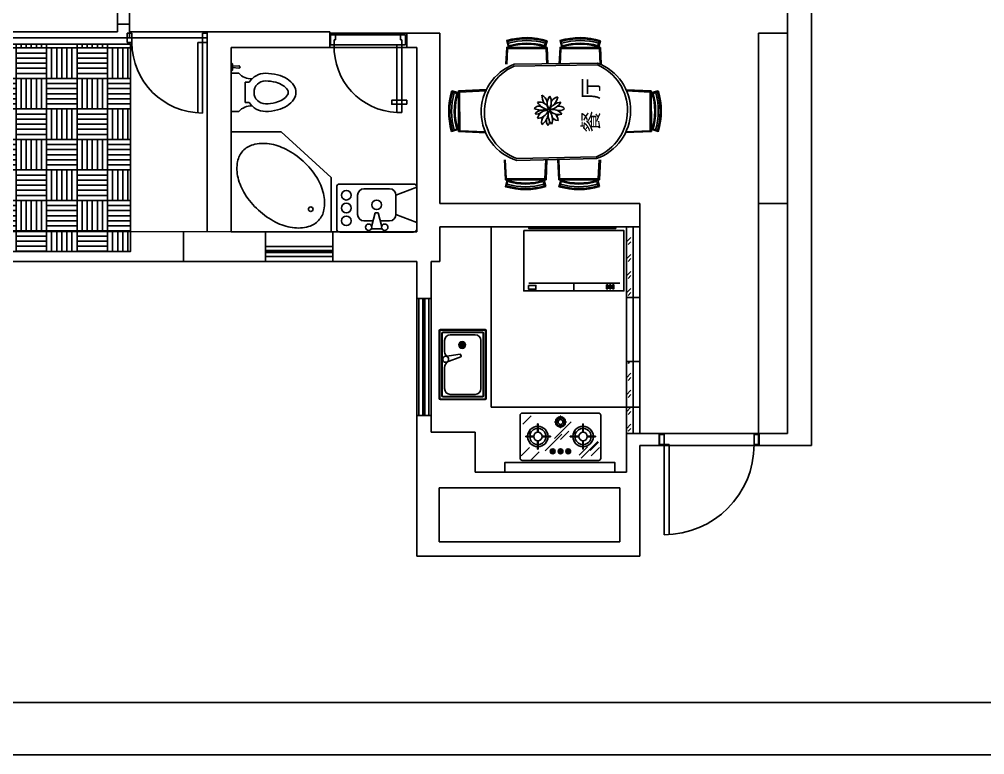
# Model space of a CAD drawing. Header units: millimetres. Extents: x -1666 to 220555, y -7114 to 28673.
# Drawn here: x 31425 to 41074, y -4928 to 2420 of the extents above; entities that cross this region are included whole.
import ezdxf

# ---------------------------------------------------------------- set-up
doc = ezdxf.new("R2010")
doc.units = ezdxf.units.MM
doc.header["$LTSCALE"] = 80
for name, color, linetype in [('0-FRAME', 7, 'Continuous'), ('DOOR', 1, 'Continuous'), ('F', 2, 'Continuous'), ('J', 2, 'Continuous'), ('O', 4, 'Continuous'), ('XX', 9, 'Continuous'), ('ZHU', 2, 'Continuous')]:
    doc.layers.add(name, color=color, linetype=linetype)
doc.styles.add('ATT', font='TXT')
doc.styles.get("Standard").update_dxf_attribs({"font": 'arial.ttf'})

# ---------------------------------------------------------------- blocks, each defined once
blk = doc.blocks.new('DR750')
at = {"layer": 'DOOR'}
for p, q in [((50, 0), (50, 750)), ((100, 0), (100, 750)), ((0, -100), (0, 0)), ((50, 0), (0, 0)), ((50, -100), (50, 0)), ((50, 0), (100, 0)), ((850, 0), (800, 0)), ((800, -100), (800, 0)), ((850, -100), (850, 0)), ((0, -100), (50, -100)), ((800, -100), (850, -100))]:
    blk.add_line(p, q, dxfattribs=at)
blk.add_arc((50, 0), 750, 0, 90, dxfattribs=at)
blk = doc.blocks.new('SH16')
at = {"color": 5, "ltscale": 120}
blk.add_circle((-19, 29), 32.7, dxfattribs=at)
for centre, radius, start, end in [((179, 412), 378, 177.5616, 211.0405), ((-345, 169), 298, 15.927, 60.631), ((-19, 29), 270, 122.6989, 129.5764), ((-19, 29), 270, 96.0899, 101.6928), ((-19, 29), 234, 99.2208, 100.2165), ((228, 212), 288, 138.796, 211.5858), ((-274, 249), 322, 324.2668, 28.2653), ((-19, 29), 270, 72.0847, 76.1293), ((288, 101), 291, 103.4987, 145.7093), ((-223, 481), 452, 315.4844, 347.4498), ((-283, -7), 145, 52.3731, 145.8121), ((-220, 483), 448, 245.8527, 287.5848), ((-198, -193), 223, 96.2395, 145.4093), ((28, 438), 398, 210.058, 259.2105), ((-259, 10), 237, 12.3218, 103.8515), ((-61, -237), 260, 87.7589, 167.9043), ((-19, 29), 270, 177.5483, 183.7475), ((-19, 29), 270, 151.2635, 156.4164), ((-19, 29), 234, 178.1784, 181.3121), ((-19, 29), 234, 153.4829, 154.8885), ((-19, 29), 234, 123.55, 124.618), ((-263, -211), 341, 337.4372, 39.0033), ((328, -136), 377, 94.1021, 149.8309), ((-39, 437), 391, 276.7806, 329.8208), ((256, 285), 368, 227.8808, 281.5389), ((95, -236), 285, 34.4326, 106.7384), ((-19, 29), 234, 45.1525, 48.8808), ((-19, 29), 270, 42.5191, 49.6536), ((259, -43), 181, 39.5704, 109.1235), ((260, 221), 202, 254.1966, 313.0452), ((-19, 29), 234, 358.2221, 358.696), ((-19, 29), 270, 23.1595, 26.0333), ((-19, 29), 270, 354.3626, 357.852), ((-333, 106), 178, 254.1685, 312.4724), ((-336, 151), 337, 273.7514, 333.3394), ((-19, 29), 270, 199.7749, 203.4191), ((-19, 29), 234, 198.9048, 199.3339), ((23, -286), 234, 138.2999, 194.3573), ((-19, 29), 270, 224.8446, 231.684), ((-414, -26), 382, 303.5602, 355.4177), ((-19, 29), 234, 228.0457, 230.5003), ((-19, 29), 270, 254.2925, 256.3979), ((124, -248), 207, 169.4812, 218.0336), ((-153, -277), 150, 319.0976, 14.9312), ((369, -91), 404, 167.4852, 218.2709), ((-19, 29), 270, 272.6358, 272.7222), ((216, -85), 156, 190.453, 273.5101), ((-19, 29), 234, 294.08, 298.0898), ((-19, 29), 270, 290.8892, 300.1761), ((-85, -285), 317, 8.4558, 43.7694), ((-19, 29), 234, 325.7303, 333.1238), ((-19, 29), 270, 322.3291, 335.8024)]:
    blk.add_arc(centre, radius, start, end, dxfattribs=at)
blk = doc.blocks.new('DR900')
at = {"layer": 'DOOR'}
for p, q in [((50, 0), (50, 900)), ((100, 0), (100, 900)), ((50, 0), (0, 0)), ((0, -100), (0, 0)), ((50, -100), (50, 0)), ((50, 0), (100, 0)), ((950, -100), (950, 0)), ((1000, 0), (950, 0)), ((1000, -100), (1000, 0)), ((0, -100), (50, -100)), ((950, -100), (1000, -100))]:
    blk.add_line(p, q, dxfattribs=at)
blk.add_arc((50, 0), 900, 0, 90, dxfattribs=at)
blk = doc.blocks.new('P15TOI07')
at = {"color": 0, "linetype": 'ByBlock'}
for p, q in [((12.7, 285.8), (0, 292.1)), ((0, 215.9), (0, 292.1)), ((0, 215.9), (12.7, 222.2)), ((12.7, 222.2), (12.7, 285.8)), ((12.7, 260.4), (76.2, 266.7)), ((76.2, 241.3), (12.7, 247.7)), ((0, -190.5), (0, 190.5)), ((76.2, 190.5), (0, 190.5)), ((139.7, 101.6), (139.7, -101.6)), ((139.7, 101.6), (181.8, 101.6)), ((0, -190.5), (76.2, -190.5)), ((139.7, -101.6), (181.8, -101.6))]:
    blk.add_line(p, q, dxfattribs=at)
for points in [[(342.9, -190.5, 0.063415), (464.7, -175, 0.076468), (558.4, -134.7, 0.107136), (627.3, -67.6, 0.147373), (647.7, 0, 0.147373), (627.3, 67.6, 0.107136), (558.4, 134.7, 0.076468), (464.7, 175, 0.063415), (342.9, 190.5, 0.063415)], [(342.9, -114.3, 0.063415), (445.6, -101.2, 0.076468), (518, -70.1, 0.107136), (563.8, -25.5, 0.147373), (571.5, 0, 0.147373), (563.8, 25.5, 0.107136), (518, 70.1, 0.076468), (445.6, 101.2, 0.063415), (342.9, 114.3, 0.063415)]]:
    blk.add_lwpolyline(points, format="xyb", dxfattribs=at)
for centre, radius, start, end in [((76.2, 254), 12.7, 270, 90), ((203.2, 306.9), 172.3, 222.51045, 271.66216), ((342.9, 0), 190.5, 90, 147.76905), ((342.9, 0), 114.3, 90, 270), ((203.2, -306.9), 172.3, 88.33784, 137.48955), ((342.9, 0), 190.5, 212.23095, 270)]:
    blk.add_arc(centre, radius, start, end, dxfattribs=at)
at = {"color": 0, "linetype": 'ByBlock', "style": 'ATT'}
for tag, p, flags in [('ITEM', (0, -444.5), 3), ('ROOM_NUMBER', (0, -673.1), 1)]:
    blk.add_attdef(tag, p, '', height=152.4, dxfattribs=dict(at, flags=flags))
blk = doc.blocks.new('P15SNK05')
at = {"color": 0, "linetype": 'ByBlock'}
for p, q in [((25.4, 317.5), (355.6, 317.5)), ((0, -292.1), (0, 292.1)), ((381, 292.1), (381, -292.1)), ((88.9, 28.575), (88.9, 101.6)), ((139.7, 152.4), (292.1, 152.4)), ((342.9, 101.6), (342.9, -101.6)), ((25.4, -38.1), (25.4, 38.1)), ((152.4, 12.7), (50.8, 38.1)), ((152.4, -12.7), (152.4, 12.7)), ((50.8, -38.1), (152.4, -12.7)), ((88.9, -101.6), (88.9, -28.575)), ((139.7, -152.4), (76.2, -317.5)), ((292.1, -152.4), (139.7, -152.4)), ((292.1, -152.4), (355.6, -317.5)), ((355.6, -317.5), (25.4, -317.5))]:
    blk.add_line(p, q, dxfattribs=at)
for centre, radius in [((88.9, 241.3), 38.1), ((190.5, 241.3), 38.1), ((292.1, 241.3), 38.1), ((38.1, 63.5), 25.4), ((215.9, 0), 38.1), ((38.1, -63.5), 25.4)]:
    blk.add_circle(centre, radius, dxfattribs=at)
for centre, radius, start, end in [((25.4, 292.1), 25.4, 90, 180), ((355.6, 292.1), 25.4, 0, 90), ((139.7, 101.6), 50.8, 90, 180), ((292.1, 101.6), 50.8, 0, 90), ((139.7, -101.6), 50.8, 180, 270), ((292.1, -101.6), 50.8, 270, 0), ((25.4, -292.1), 25.4, 180, 270), ((355.6, -292.1), 25.4, 270, 0)]:
    blk.add_arc(centre, radius, start, end, dxfattribs=at)
at = {"color": 0, "linetype": 'ByBlock', "style": 'ATT'}
for tag, p, flags in [('ITEM', (0, -558.8), 3), ('ROOM_NUMBER', (0, -787.4), 1)]:
    blk.add_attdef(tag, p, '', height=152.4, dxfattribs=dict(at, flags=flags))

msp = doc.modelspace()

# ---------------------------------------------------------------- hatches: boundary and pattern name
at = {"true_color": 0xcd2027}
h = msp.add_hatch(dxfattribs=at)
h.set_pattern_fill('AR-PARQ1', color=242)
h.set_pattern_definition([(90, (-14632.58, 0), (-304.8, 304.8), [304.8, -304.8]), (90, (-14581.78, 0), (-304.8, 304.8), [304.8, -304.8]), (90, (-14530.98, 0), (-304.8, 304.8), [304.8, -304.8]), (90, (-14480.18, 0), (-304.8, 304.8), [304.8, -304.8]), (90, (-14429.38, 0), (-304.8, 304.8), [304.8, -304.8]), (90, (-14378.58, 0), (-304.8, 304.8), [304.8, -304.8]), (90, (-14327.78, 0), (-304.8, 304.8), [304.8, -304.8]), (0, (-14632.58, 304.8), (304.8, -304.8), [304.8, -304.8]), (0, (-14632.58, 355.6), (304.8, -304.8), [304.8, -304.8]), (0, (-14632.58, 406.4), (304.8, -304.8), [304.8, -304.8]), (0, (-14632.58, 457.2), (304.8, -304.8), [304.8, -304.8]), (0, (-14632.58, 508), (304.8, -304.8), [304.8, -304.8]), (0, (-14632.58, 558.8), (304.8, -304.8), [304.8, -304.8]), (0, (-14632.58, 609.6), (304.8, -304.8), [304.8, -304.8])])
h.paths.add_polyline_path([(31037.421, 100), (32537.421, 100), (32537.421, 2170), (31037.421, 2170)])
h = msp.add_hatch(dxfattribs=at)
h.set_pattern_fill('GOST_GLASS', color=242, scale=20)
h.set_pattern_definition([(45, (-14632.58, 0), (169.70563, 0), [100, -140]), (45, (-14590.15, 0), (169.70563, 0), [40, -200]), (45, (-14632.58, 42.43), (169.70563, 0), [40, -200])])
h.paths.add_polyline_path([(37492.421, -1720), (37559.921, -1720), (37559.921, -1000), (37492.421, -1000)])
h.paths.add_polyline_path([(37627.421, -360), (37559.921, -360), (37559.921, -1000), (37627.421, -1000)])
h.paths.add_polyline_path([(37492.421, -360), (37559.921, -360), (37559.921, 345), (37492.421, 345)])

# ---------------------------------------------------------------- linework, layer by layer
at = {"color": 2, "true_color": 0xf1eb1f}
for p, q in [((39342.421, 8575), (39342.421, -1840)), ((39102.421, -1720), (39102.421, 6525)), ((32407.421, 3295), (32407.421, 2295)), ((32527.421, 2235), (32527.421, 3295)), ((32527.421, 2370), (32407.421, 2370)), ((30677.421, 2295), (32407.421, 2295)), ((30937.421, 2235), (33302.421, 2235)), ((34527.421, 2295), (32527.421, 2295)), ((34527.421, 2295), (34527.421, 2140)), ((35627.421, 2280), (34527.421, 2280)), ((35297.421, 2280), (35297.421, 2140)), ((35627.421, 580), (35627.421, 2280)), ((33542.421, 295), (33542.421, 2140)), ((35297.421, 2140), (33542.421, 2140)), ((35297.421, 2140), (35397.421, 2140)), ((35397.421, 2140), (35397.421, 295)), ((37627.421, 580), (35627.421, 580)), ((37627.421, 580), (37627.421, -1720)), ((33542.421, 295), (31322.421, 300)), ((33067.421, 0), (33067.421, 295)), ((33887.421, 295), (33542.421, 295)), ((33887.421, 295), (33887.421, 0)), ((35397.421, 295), (33887.421, 295)), ((34557.421, 295), (34557.421, 0)), ((35627.421, 345), (37492.421, 345)), ((35627.421, 345), (35627.421, 0)), ((37492.421, 345), (37492.421, -2105)), ((33067.421, 0), (30632.421, 0)), ((33887.421, 0), (33067.421, 0)), ((35397.421, 0), (33887.421, 0)), ((35397.421, 0), (35397.421, -370)), ((35627.421, 0), (35542.421, 0)), ((35542.421, -370), (35542.421, 0)), ((35542.421, -370), (35397.421, -370)), ((35542.421, -1705), (35542.421, -370)), ((35542.421, -1540), (35397.421, -1540)), ((35982.421, -1705), (35542.421, -1705)), ((35982.421, -2105), (35982.421, -1705)), ((37627.421, -1720), (38812.421, -1720)), ((37822.421, -1840), (37822.421, -1720)), ((38812.421, -1720), (39102.421, -1720)), ((38812.421, -1840), (38812.421, -1720)), ((38812.421, -1840), (37627.421, -1840)), ((37627.421, -1840), (37627.421, -2945)), ((37627.421, -1840), (37627.421, -2105)), ((39342.421, -1840), (38812.421, -1840)), ((37492.421, -2105), (35982.421, -2105)), ((35620.098, -2260.416), (35620.098, -2800.394)), ((35620.098, -2260.416), (37426.831, -2260.416)), ((37426.831, -2800.394), (37426.831, -2260.416)), ((35620.098, -2800.394), (37426.831, -2800.394)), ((37627.421, -2945), (35397.421, -2945))]:
    msp.add_line(p, q, dxfattribs=at)
at = {"color": 41, "true_color": 0xf4ee51}
for p, q in [((33302.421, 2295), (33302.421, 295)), ((38812.421, 580), (39102.421, 580)), ((32354.206, 297.676), (32354.205, 297.406)), ((32374.206, 297.631), (32374.205, 297.406)), ((35397.421, -2945), (35397.421, -370))]:
    msp.add_line(p, q, dxfattribs=at)
at = {"color": 3}
for p, q in [((38812.421, -1720, 2850), (38812.421, 2280, 2850)), ((38812.421, 2280, 2850), (39102.421, 2280)), ((36142.421, -1455), (36142.421, 345)), ((37492.421, -1720), (37492.421, 345)), ((37492.421, 345), (37627.421, 345)), ((37559.921, -1720), (37559.921, 345)), ((37627.421, 345), (37627.421, -1720)), ((33887.421, 150, 807.4), (34557.421, 150)), ((33887.421, 50, 807.4), (34557.421, 50)), ((36967.421, -294.669), (36967.421, -216.021)), ((35419.921, -1540), (35419.921, -370)), ((35459.921, -1540), (35459.921, -370)), ((35469.921, -1540), (35469.921, -370)), ((35479.921, -1540), (35479.921, -370)), ((35519.921, -1540), (35519.921, -370)), ((37492.421, -360), (37627.421, -360)), ((37492.421, -1000), (37627.421, -1000)), ((37492.421, -1455), (36142.421, -1455)), ((37492.421, -1455), (37627.421, -1455)), ((37627.421, -1455), (37627.421, -1720)), ((37627.421, -1720), (37492.421, -1720))]:
    msp.add_line(p, q, dxfattribs=at)
at = {"color": 5, "ltscale": 120}
for p, q in [((36303.188, 2126.176), (36296.728, 1970.519)), ((36303.188, 2126.176), (36689.986, 2127.312)), ((36306.176, 2198.185), (36318.827, 2155)), ((36686.574, 2199.303), (36674.178, 2156.044)), ((36697.416, 1970.519), (36689.986, 2127.312)), ((36836.188, 2126.176), (36829.728, 1970.519)), ((36836.188, 2126.176), (37222.986, 2127.312)), ((36839.176, 2198.185), (36851.827, 2155)), ((37219.574, 2199.303), (37207.178, 2156.044)), ((37230.416, 1970.519), (37222.986, 2127.312)), ((35754.239, 1690.069), (35797.497, 1677.672)), ((36088.566, 1705.912), (35826.229, 1693.48)), ((35827.365, 1306.682), (35826.229, 1693.48)), ((37494.212, 1704.722), (37731.434, 1693.48)), ((37730.298, 1306.682), (37731.434, 1693.48)), ((37803.425, 1690.069), (37760.166, 1677.672)), ((35755.356, 1309.67), (35798.542, 1322.321)), ((35827.365, 1306.682), (36085.64, 1295.963)), ((37730.298, 1306.682), (37484.592, 1296.485)), ((37802.307, 1309.67), (37759.122, 1322.321)), ((36290.312, 828.735), (36282.507, 1016.799)), ((36686.077, 1016.799), (36677.111, 827.599)), ((36825.312, 828.735), (36817.507, 1016.799)), ((37221.077, 1016.799), (37212.111, 827.599)), ((36290.312, 828.735), (36677.111, 827.599)), ((36293.301, 756.726), (36305.951, 799.911)), ((36673.699, 755.608), (36661.302, 798.867)), ((36825.312, 828.735), (37212.111, 827.599)), ((36828.301, 756.726), (36840.951, 799.911)), ((37208.699, 755.608), (37196.302, 798.867))]:
    msp.add_line(p, q, dxfattribs=at)
at = {"color": 5, "linetype": 'Continuous', "ltscale": 120}
for p, q in [((36370.676, 1970.519), (37204.803, 1982.519)), ((37193.928, 1028.799), (36397.801, 1009.799))]:
    msp.add_line(p, q, dxfattribs=at)
at = {"color": 4, "linetype": 'Continuous', "ltscale": 120}
for p, q in [((36370.676, 1952.519), (37204.803, 1964.519)), ((37193.928, 1046.799), (36397.801, 1027.799))]:
    msp.add_line(p, q, dxfattribs=at)
at = {"color": 0, "linetype": 'ByBlock'}
for p, q in [((33542.421, 1295.909), (34042.421, 1295.909)), ((33542.421, 295), (33542.421, 1295.909)), ((34542.421, 840.455), (34042.421, 1295.909)), ((34542.421, 295), (34542.421, 840.455)), ((33542.421, 295), (34542.421, 295))]:
    msp.add_line(p, q, dxfattribs=at)
at = {"color": 3, "lineweight": -3}
for p, q in [((33887.421, 110, 807.4), (34557.421, 110)), ((33887.421, 100, 807.4), (34557.421, 100)), ((33887.421, 90, 807.4), (34557.421, 90))]:
    msp.add_line(p, q, dxfattribs=at)
at = {"color": 4}
for p, q in [((35981.993, -732.571), (35732.85, -732.571)), ((35675.707, -789.714), (35675.707, -902.286)), ((35845.361, -834.295), (35828.22, -834.295)), ((35851.279, -828.377), (35851.279, -811.235)), ((35851.279, -840.213), (35851.279, -857.354)), ((35857.197, -834.295), (35874.339, -834.295)), ((36039.135, -1270.286), (36039.135, -789.714)), ((35829.861, -925.275), (35679.125, -948.336)), ((35693.913, -1006.058), (35836.809, -952.205)), ((35840.331, -945.444), (35836.262, -929.509)), ((35675.707, -1057.714), (35675.707, -1270.286)), ((36039.135, -1270.286), (36039.135, -1057.714)), ((35732.85, -1327.429), (35981.993, -1327.429))]:
    msp.add_line(p, q, dxfattribs=at)
for p, q in [((36456.284, -1625.375), (36539.5, -1542.158)), ((36775.662, -1769.566), (36942.094, -1603.133)), ((36836.492, -1545.945), (36831.116, -1545.945)), ((36889.83, -1600.602), (36889.83, -1605.978)), ((37062.223, -1621.964), (37056.847, -1621.964)), ((36680.167, -1891.492), (36846.599, -1725.06)), ((36836.492, -1658.884), (36831.116, -1658.884)), ((36832.959, -1779.108), (36916.175, -1695.892)), ((36487.742, -1745.861), (36487.742, -1751.238)), ((36735.931, -1745.861), (36735.931, -1751.238)), ((36931.678, -1745.861), (36931.678, -1751.238)), ((37040.925, -1963.588), (37207.358, -1797.155)), ((37130.054, -1888.387), (37213.27, -1805.171)), ((37185.243, -1745.861), (37185.243, -1751.238)), ((36441.429, -1943.444), (36524.646, -1860.227)), ((36539.046, -1985.853), (36622.263, -1902.636)), ((37021.826, -1936.022), (37105.043, -1852.806)), ((37062.223, -1875.954), (37056.847, -1875.954)), ((37141.726, -1942.383), (37224.942, -1859.167))]:
    msp.add_line(p, q)
at = {"ltscale": 0.18}
for p, q in [((36605.385, -1621.964), (36610.762, -1621.964)), ((36605.385, -1700.236), (36605.385, -1621.964)), ((36610.762, -1700.236), (36610.762, -1621.964)), ((36804.378, -1600.602), (36777.122, -1600.602)), ((36777.122, -1605.978), (36777.122, -1600.602)), ((36804.378, -1605.978), (36777.122, -1605.978)), ((36831.116, -1573.864), (36831.116, -1545.945)), ((36831.116, -1632.716), (36831.116, -1658.884)), ((36836.492, -1573.864), (36836.492, -1545.945)), ((36836.492, -1632.716), (36836.492, -1658.884)), ((36863.231, -1600.602), (36889.83, -1600.602)), ((36863.231, -1605.978), (36889.83, -1605.978)), ((37056.847, -1700.236), (37056.847, -1621.964)), ((37062.223, -1700.236), (37062.223, -1621.964)), ((36559.76, -1745.861), (36487.742, -1745.861)), ((36559.76, -1751.238), (36487.742, -1751.238)), ((36605.385, -1796.863), (36605.385, -1875.954)), ((36610.762, -1796.863), (36610.762, -1875.954)), ((36656.387, -1745.861), (36735.931, -1745.861)), ((36656.387, -1751.238), (36735.931, -1751.238)), ((37011.221, -1745.861), (36931.678, -1745.861)), ((37011.221, -1751.238), (36931.678, -1751.238)), ((37056.847, -1796.863), (37056.847, -1875.954)), ((37062.223, -1796.863), (37062.223, -1875.954)), ((37107.848, -1745.861), (37185.243, -1745.861)), ((37107.848, -1751.238), (37185.243, -1751.238)), ((36605.385, -1875.954), (36610.762, -1875.954)), ((36751.697, -1880.212), (36751.697, -1913.267)), ((36760.299, -1880.212), (36760.299, -1913.267)), ((36830.559, -1880.212), (36830.559, -1913.267)), ((36839.162, -1880.212), (36839.162, -1913.267)), ((36907.309, -1880.212), (36907.309, -1913.267)), ((36915.911, -1880.212), (36915.911, -1913.267))]:
    msp.add_line(p, q, dxfattribs=at)
at = {"color": 41, "true_color": 0xf4ee51}
for points in [[(23420.286, 10561.061), (45324.162, 10561.061), (45324.162, -4928.109), (23420.286, -4928.109)], [(23942.87, 10038.476), (44801.577, 10038.476), (44801.577, -4405.524), (23942.87, -4405.524)]]:
    msp.add_lwpolyline(points, close=True, dxfattribs=at)
at = {"color": 4, "ltscale": 120}
for points in [[(36702.039, 2206.184, 0.14931963), (36296.905, 2207.374), (36314.814, 2144.882, -0.15008224), (36683.764, 2143.798)], [(37235.039, 2206.184, 0.14931963), (36829.905, 2207.374), (36847.814, 2144.882, -0.15008224), (37216.764, 2143.798)], [(35747.357, 1705.534, 0.14931963), (35746.167, 1300.4), (35808.659, 1318.308, -0.15008224), (35809.743, 1687.259)], [(37810.306, 1705.534, -0.14931963), (37811.496, 1300.4), (37749.004, 1318.308, 0.15008224), (37747.92, 1687.259)], [(36689.164, 748.727, -0.14931963), (36284.03, 747.537), (36301.938, 810.029, 0.15008224), (36670.889, 811.113)], [(37224.164, 748.727, -0.14931963), (36819.03, 747.537), (36836.938, 810.029, 0.15008224), (37205.889, 811.113)]]:
    msp.add_lwpolyline(points, format="xyb", close=True, dxfattribs=at)
at = {"color": 3, "elevation": 2850}
msp.add_lwpolyline([(31037.421, 2170), (32537.421, 2170), (32537.421, 100), (31037.421, 100)], close=True, dxfattribs=at)
at = {"color": 4, "ltscale": 120}
for points in [[(36288.34, 1970.519), (36296.306, 2138.623), (36702.235, 2137.43)], [(36821.34, 1970.519), (36829.306, 2138.623), (37235.235, 2137.43)], [(36089.976, 1286.765), (35814.918, 1299.8), (35816.111, 1705.729)], [(37479.934, 1287.346), (37742.745, 1299.8), (37741.552, 1705.729)], [(36273.928, 1016.799), (36283.43, 816.288), (36689.359, 817.481)], [(36808.928, 1016.799), (36818.43, 816.288), (37224.359, 817.481)]]:
    msp.add_lwpolyline(points, dxfattribs=at)
for points in [[(36702.235, 2137.43), (36709.162, 1970.519, -0.42728313)], [(37235.235, 2137.43), (37242.162, 1970.519, -0.42728313)], [(35816.111, 1705.729), (36094.154, 1717.268, -0.42728313)], [(37741.552, 1705.729), (37488.989, 1716.211, 0.42728313)], [(36689.359, 817.481), (36697.631, 1016.799, 0.42728313)], [(37224.359, 817.481), (37232.631, 1016.799, 0.42728313)]]:
    msp.add_lwpolyline(points, format="xyb", dxfattribs=at)
at = {"color": 0, "linetype": 'ByBlock'}
msp.add_lwpolyline([(34417.121, 410.625, 0.139889), (34470.08, 516.457, 0.107118), (34465.624, 678.903, 0.079812), (34397.334, 840.365, 0.067459), (34262.718, 1002.101, 0.067459), (34089.909, 1122.171, 0.079812), (33923.129, 1176.19, 0.107118), (33760.909, 1166.53, 0.139889), (33660.073, 1104.586, 0.139889), (33607.114, 998.754, 0.107118), (33611.57, 836.308, 0.079812), (33679.861, 674.845, 0.067459), (33814.476, 513.109, 0.067459), (33987.285, 393.039, 0.079812), (34154.065, 339.02, 0.107118), (34316.285, 348.68, 0.139889)], format="xyb", close=True, dxfattribs=at)
at = {"color": 4}
for points in [[(36091.707, -1368.571), (36091.707, -691.429, 0.41421356), (36080.278, -680), (35634.564, -680, 0.41421356), (35623.135, -691.429), (35623.135, -1368.571, 0.41421356), (35634.564, -1380), (36080.278, -1380, 0.41421356)], [(36085.993, -1368.571), (36085.993, -691.429, 0.41421356), (36080.278, -685.714), (35634.564, -685.714, 0.41421356), (35628.85, -691.429), (35628.85, -1368.571, 0.41421356), (35634.564, -1374.286), (36080.278, -1374.286, 0.41421356)], [(36065.421, -1342.286), (36065.421, -717.714, 0.41421356), (36053.993, -706.286), (35660.85, -706.286, 0.41421356), (35649.421, -717.714), (35649.421, -1342.286, 0.41421356), (35660.85, -1353.714), (36053.993, -1353.714, 0.41421356)], [(36061.993, -1342.286), (36061.993, -717.714, 0.41421356), (36053.993, -709.714), (35660.85, -709.714, 0.41421356), (35652.85, -717.714), (35652.85, -1342.286, 0.41421356), (35660.85, -1350.286), (36053.993, -1350.286, 0.41421356)]]:
    msp.add_lwpolyline(points, format="xyb", close=True, dxfattribs=at)
msp.add_lwpolyline([(36452.074, -1987.498), (37215.534, -1987.498, 0.41421356), (37237.04, -1965.993), (37237.04, -1535.874, 0.41421356), (37215.534, -1514.368), (36452.074, -1514.368, 0.41421356), (36430.568, -1535.874), (36430.568, -1965.993, 0.41421356)], format="xyb", close=True)
at = {"color": 3}
msp.add_lwpolyline([(36277.421, -2105), (37377.421, -2105), (37377.421, -2010), (36277.421, -2010)], close=True, dxfattribs=at)
at = {"color": 0, "linetype": 'ByBlock'}
msp.add_circle((34337.876, 522.273), 22.727, dxfattribs=at)
at = {"color": 4}
for centre, radius in [((35851.279, -834.295), 33.732), ((35851.279, -834.295), 31.912), ((35851.279, -834.295), 24.095), ((35851.279, -834.295), 23.059), ((35851.279, -834.295), 5.918), ((35851.279, -834.295), 2.781), ((35686.519, -977.197), 29.793)]:
    msp.add_circle(centre, radius, dxfattribs=at)
for centre in [(36802.539, -1572.125), (36526.41, -1720.508), (36532.38, -1706.34), (36977.918, -1721.253), (36983.889, -1707.086)]:
    msp.add_circle(centre, 4.016)
at = {"ltscale": 0.18}
for centre, radius in [((36833.804, -1603.29), 24.05), ((36608.074, -1748.549), 41.937), ((37059.535, -1748.549), 41.937), ((36755.998, -1896.739), 24.194), ((36834.86, -1896.739), 24.194), ((36911.61, -1896.739), 24.194)]:
    msp.add_circle(centre, radius, dxfattribs=at)
at = {"color": 5, "ltscale": 120}
for centre, radius, start, end in [((36498.304, 1542.32), 683.427, 74.0093715, 106.3273224), ((37031.304, 1542.32), 683.427, 74.0093715, 106.3273224), ((36498.304, 1542.32), 665.427, 74.0093715, 106.3273224), ((36498.304, 1542.32), 638.427, 74.0093715, 106.3273224), ((37031.304, 1542.32), 665.427, 74.0093715, 106.3273224), ((37031.304, 1542.32), 638.427, 74.0093715, 106.3273224), ((36411.221, 1501.798), 683.427, 164.0093715, 196.3273224), ((36411.221, 1501.798), 665.427, 164.0093715, 196.3273224), ((36411.221, 1501.798), 638.427, 164.0093715, 196.3273224), ((37146.442, 1501.798), 638.427, 343.6726776, 15.9906285), ((37146.442, 1501.798), 665.427, 343.6726776, 15.9906285), ((37146.442, 1501.798), 683.427, 343.6726776, 15.9906285), ((36485.429, 1412.591), 665.427, 253.6726776, 285.9906285), ((36485.429, 1412.591), 638.427, 253.6726776, 285.9906285), ((37020.429, 1412.591), 665.427, 253.6726776, 285.9906285), ((37020.429, 1412.591), 638.427, 253.6726776, 285.9906285), ((36485.429, 1412.591), 683.427, 253.6726776, 285.9906285), ((37020.429, 1412.591), 683.427, 253.6726776, 285.9906285)]:
    msp.add_arc(centre, radius, start, end, dxfattribs=at)
at = {"color": 5, "linetype": 'Continuous', "ltscale": 120}
for centre, radius, start, end in [((36549.882, 1494.836), 508.32, 110.6430113, 252.5914468), ((37028.192, 1507.611), 506.685, 289.0927802, 69.6005596)]:
    msp.add_arc(centre, radius, start, end, dxfattribs=at)
at = {"color": 4, "linetype": 'Continuous', "ltscale": 120}
for centre, radius, start, end in [((36573.244, 1495.703), 499.714, 113.9140918, 249.4462154), ((37005.85, 1507.953), 498.032, 292.1877169, 66.4543705)]:
    msp.add_arc(centre, radius, start, end, dxfattribs=at)
at = {"color": 4}
for centre, radius, start, end in [((35732.85, -789.714), 57.143, 90, 180), ((35981.993, -789.714), 57.143, 0, 90), ((35732.85, -902.286), 57.143, 180, 229.5750097), ((35830.726, -930.923), 5.714, 14.3233276, 98.6985351), ((35834.794, -946.858), 5.714, 290.6498216, 14.3233276), ((35732.85, -1057.714), 57.143, 124.0864438, 180), ((35732.85, -1270.286), 57.143, 180, 270), ((35981.993, -1270.286), 57.143, 270, 0)]:
    msp.add_arc(centre, radius, start, end, dxfattribs=at)
at = {"ltscale": 0.18}
for centre, radius, start, end in [((36833.804, -1603.29), 50.932, 93.0255225, 176.9744775), ((36833.804, -1603.29), 50.932, 183.0255225, 266.9744775), ((36833.804, -1603.29), 40.179, 93.8363117, 176.1636883), ((36833.804, -1603.29), 40.179, 183.8363117, 266.1636883), ((36803.524, -1603.29), 2.821, 287.6317755, 72.3682245), ((36833.804, -1632.638), 2.689, 358.3317253, 181.6682747), ((36833.804, -1573.488), 2.714, 187.9505325, 352.0494675), ((36833.804, -1603.29), 50.932, 3.0255225, 86.9744775), ((36833.804, -1603.29), 40.179, 3.8363117, 86.1636883), ((36833.804, -1603.29), 40.179, 273.8363117, 356.1636883), ((36833.804, -1603.29), 50.932, 273.0255225, 356.9744775), ((36863.571, -1603.29), 2.71, 97.2236134, 262.7763866), ((36608.074, -1748.549), 102.153, 91.5917542, 178.4082458), ((36608.074, -1748.549), 80.647, 91.9102132, 178.0897868), ((36608.074, -1699.918), 2.707, 186.7353744, 353.2646256), ((36608.074, -1748.549), 80.647, 1.9102132, 88.0897868), ((36608.074, -1748.549), 102.153, 1.5917542, 88.4082458), ((37059.535, -1748.549), 102.153, 91.5917542, 178.4082458), ((37059.535, -1748.549), 80.647, 91.9102132, 178.0897868), ((37059.535, -1700.05), 2.695, 183.9579348, 356.0420652), ((37059.535, -1748.549), 80.647, 1.9102132, 88.0897868), ((37059.535, -1748.549), 102.153, 1.5917542, 88.4082458), ((36608.074, -1748.549), 102.153, 181.5917542, 268.4082458), ((36608.074, -1748.549), 80.647, 181.9102132, 268.0897868), ((36558.847, -1748.549), 2.839, 288.751046, 71.248954), ((36608.074, -1748.549), 80.647, 271.9102132, 358.0897868), ((36608.074, -1748.549), 102.153, 271.5917542, 358.4082458), ((36657.395, -1748.549), 2.871, 110.550693, 249.449307), ((37059.535, -1748.549), 102.153, 181.5917542, 268.4082458), ((37059.535, -1748.549), 80.647, 181.9102132, 268.0897868), ((37010.326, -1748.549), 2.833, 288.4119714, 71.5880286), ((37059.535, -1797.733), 2.826, 17.9418038, 162.0581962), ((37059.535, -1748.549), 80.647, 271.9102132, 358.0897868), ((37059.535, -1748.549), 102.153, 271.5917542, 358.4082458), ((37108.533, -1748.549), 2.774, 104.2944789, 255.7055211), ((36755.998, -1896.739), 19.893, 111.3236863, 248.6763137), ((36749.546, -1880.212), 2.151, 0, 111.3236863), ((36749.546, -1913.267), 2.151, 248.6763137, 0), ((36762.45, -1880.212), 2.151, 68.6763137, 180), ((36762.45, -1913.267), 2.151, 180, 291.3236863), ((36755.998, -1896.739), 19.893, 291.3236863, 68.6763137), ((36834.86, -1896.739), 19.893, 111.3236863, 248.6763137), ((36828.409, -1880.212), 2.151, 0, 111.3236863), ((36828.409, -1913.267), 2.151, 248.6763137, 0), ((36841.312, -1880.212), 2.151, 68.6763137, 180), ((36841.312, -1913.267), 2.151, 180, 291.3236863), ((36834.86, -1896.739), 19.893, 291.3236863, 68.6763137), ((36911.61, -1896.739), 19.893, 111.3236863, 248.6763137), ((36905.159, -1880.212), 2.151, 0, 111.3236863), ((36905.159, -1913.267), 2.151, 248.6763137, 0), ((36918.062, -1880.212), 2.151, 68.6763137, 180), ((36918.062, -1913.267), 2.151, 180, 291.3236863), ((36911.61, -1896.739), 19.893, 291.3236863, 68.6763137)]:
    msp.add_arc(centre, radius, start, end, dxfattribs=at)
msp.add_arc((36608.074, -1797.937), 2.895, 21.7885229, 158.2114771)
at = {"layer": 'DOOR'}
for p, q in [((34535.354, 2165.48), (34535.354, 2265.48)), ((34535.354, 2265.48), (34585.354, 2265.48)), ((34585.354, 2265.48), (34585.354, 2215.48)), ((35235.354, 2265.48), (35235.354, 2215.48)), ((35285.354, 2265.48), (35235.354, 2265.48)), ((34535.354, 2165.48), (34572.854, 2165.48)), ((34572.854, 2215.48), (34585.354, 2215.48)), ((34572.854, 2215.48), (34572.854, 2165.48)), ((35247.854, 2215.48), (35235.354, 2215.48)), ((35247.854, 2215.48), (35247.854, 2165.48)), ((35285.354, 2165.48), (35247.854, 2165.48))]:
    msp.add_line(p, q, dxfattribs=at)
at = {"layer": 'F'}
msp.add_line((35285.354, 2165.48), (35285.354, 2265.48), dxfattribs=at)
msp.add_lwpolyline([(35247.854, 1490.48), (35247.854, 2165.48), (35197.854, 2165.48), (35197.854, 1490.48)], close=True, dxfattribs=at)
at = {"layer": 'J', "color": 1}
msp.add_lwpolyline([(37387.421, 330.294), (36517.421, 330.294), (36517.421, 345), (37387.421, 345)], close=True, dxfattribs=at)
at = {"layer": 'O'}
for p, q in [((34585.354, 2265.48), (35235.354, 2265.48)), ((34572.9, 2165.48), (35247.854, 2165.48))]:
    msp.add_line(p, q, dxfattribs=at)
msp.add_lwpolyline([(35297.854, 1570.48), (35147.854, 1570.48), (35147.854, 1610.48), (35297.854, 1610.48)], close=True, dxfattribs=at)
msp.add_arc((35222.854, 2140.48), 650.481, 177.7974018, 267.7974018, dxfattribs=at)
at = {"layer": 'XX', "color": 1}
msp.add_lwpolyline([(36467.421, 308.407), (37467.421, 308.407), (37467.421, -294.669), (36467.421, -294.669)], close=True, dxfattribs=at)
at = {"layer": 'ZHU', "color": 1}
msp.add_line((37427.069, -216.021), (36517.421, -216.021), dxfattribs=at)
for points in [[(36514.772, -239.058), (36588.178, -239.058), (36588.178, -277.61), (36514.772, -277.61)], [(37293.185, -233.55), (37306.031, -233.55), (37306.031, -272.103), (37293.185, -272.103)], [(37324.382, -233.55), (37337.229, -233.55), (37337.229, -272.103), (37324.382, -272.103)], [(37355.58, -233.55), (37368.426, -233.55), (37368.426, -272.103), (37355.58, -272.103)]]:
    msp.add_lwpolyline(points, close=True, dxfattribs=at)

# ---------------------------------------------------------------- block references
msp.add_blockref('P15TOI07', (33542.421, 1690))
at = {"color": 5, "ltscale": 120, "xscale": 0.378, "yscale": 0.378, "zscale": 0.378}
msp.add_blockref('SH16', (36724.238, 1500.14), dxfattribs=at)
at = {"xscale": 1.259842519685039, "yscale": 1.259842519685039, "zscale": 1.259842519685039, "rotation": 90}
msp.add_blockref('P15SNK05', (34997.421, 294.154), dxfattribs=at)
at = {"layer": 'DOOR', "xscale": 0.9392135027703326, "yscale": 0.9392135027703326, "zscale": 0.9392135027703326, "rotation": 180}
msp.add_blockref('DR750', (33302.421, 2188.039), dxfattribs=at)
at = {"layer": 'DOOR', "xscale": -1, "rotation": 180}
msp.add_blockref('DR900', (37819.421, -1830), dxfattribs=at)

# ---------------------------------------------------------------- texts
at = {"layer": '0-FRAME', "color": 5, "insert": (37056.978, 1288.753), "char_height": 160, "width": 12681.0098, "attachment_point": 1, "rotation": 90}
msp.add_mtext('\\Fsimsun.ttf;餐 厅', dxfattribs=at)

doc.saveas('drawing.dxf')
